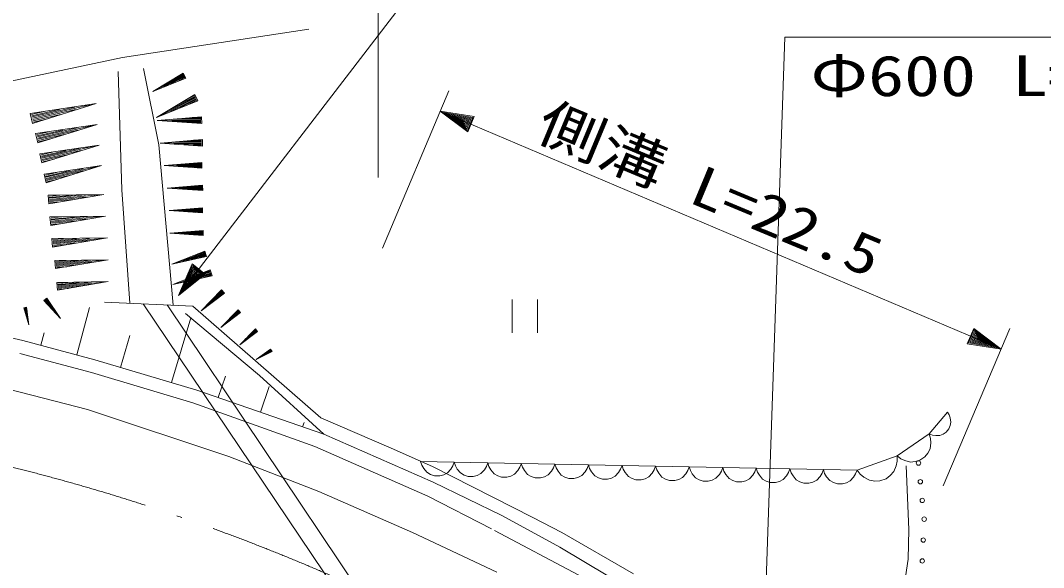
# Model space of a CAD drawing. Units: millimetres, scale not verified. Extents: x -2145 to 637855, y -94315 to 265685.
# Drawn here: x 236446 to 282555, y 197247 to 221881 of the extents above; entities that cross this region are included whole.
import ezdxf
from ezdxf.enums import TextEntityAlignment as Align

# ---------------------------------------------------------------- set-up
doc = ezdxf.new("R2010")
doc.units = ezdxf.units.MM
doc.header["$LTSCALE"] = 1000
doc.linetypes.add('LONG_DASHED_DOTTED', pattern=[15.25, 12, -1.5, 0.25, -1.5])
for name, color, linetype, lineweight in [('S-BGD', 7, 'Continuous', 13), ('S-BGD-HTXT', 6, 'Continuous', 13), ('S-BMK', 2, 'LONG_DASHED_DOTTED', 13)]:
    doc.layers.add(name, color=color, linetype=linetype, lineweight=lineweight)
doc.styles.add('ＭＳ ゴシック', font='')
doc.styles.get('ＭＳ ゴシック').set_extended_font_data('MS Gothic')

# ---------------------------------------------------------------- blocks, each defined once
blk = doc.blocks.new('BUHIN32')
at = {"color": 7, "linetype": 'Continuous', "lineweight": 13}
blk.add_lwpolyline([(-757, 15), (-703, -160), (-615, -309), (-471, -479), (-307, -573), (-130, -633), (104, -638), (283, -585), (452, -497), (603, -334), (693, -188), (757, -15)], dxfattribs=at)
blk = doc.blocks.new('BUHIN143')
at = {"color": 7, "linetype": 'Continuous', "lineweight": 13}
for p, q in [((-729, 77), (-1214, 33)), ((-1209, -23), (-157, 73)), ((431, 90), (-1206, -60)), ((-1201, -110), (1002, 92)), ((440, -10), (-1197, -160)), ((-1192, -210), (-140, -113)), ((-702, -215), (-1188, -260))]:
    blk.add_line(p, q, dxfattribs=at)
blk.add_lwpolyline([(-1227, -307), (1245, 114), (-1262, 79)], close=True, dxfattribs=at)
blk = doc.blocks.new('BUHIN154')
at = {"color": 7, "linetype": 'Continuous', "lineweight": 13}
for p, q in [((724, 5), (-604, -4)), ((-263, 28), (724, 35)), ((723, 65), (90, 61)), ((431, 93), (723, 95)), ((-262, -32), (724, -25)), ((724, -47), (90, -52)), ((432, -83), (724, -81))]:
    blk.add_line(p, q, dxfattribs=at)
blk.add_lwpolyline([(749, 122), (-750, -5), (751, -111)], close=True, dxfattribs=at)
blk = doc.blocks.new('BUHIN219')
at = {"color": 7, "linetype": 'Continuous', "lineweight": 13}
blk.add_circle((0, 0), 99.5, dxfattribs=at)
blk = doc.blocks.new('BUHIN220')
at = {"color": 7, "linetype": 'Continuous', "lineweight": 13}
blk.add_circle((0, 0), 99.5, dxfattribs=at)
blk = doc.blocks.new('BUHIN252')
at = {"color": 7, "linetype": 'Continuous', "lineweight": 13}
for p, q in [((-578, 750), (-578, -750)), ((574, -750), (574, 750))]:
    blk.add_line(p, q, dxfattribs=at)

msp = doc.modelspace()

# ---------------------------------------------------------------- linework, layer by layer
at = {"layer": 'S-BGD'}
for p, q in [((249439, 221486), (241048, 220220)), ((241048, 220220), (235421, 219022)), ((240852, 219584), (241019, 214252)), ((242685, 216279), (241991, 219723)), ((243813, 219388), (242547, 218755)), ((242858, 218947), (243799, 219417)), ((242887, 218889), (243828, 219360)), ((243785, 219446), (243180, 219143)), ((243838, 219338), (243234, 219036)), ((243491, 219335), (243770, 219474)), ((243575, 219167), (243855, 219306)), ((244337, 218390), (242753, 217598)), ((243143, 217837), (244319, 218426)), ((243178, 217766), (244354, 218354)), ((244301, 218461), (243545, 218083)), ((244368, 218327), (243612, 217949)), ((243934, 218323), (244283, 218497)), ((244039, 218112), (244388, 218287)), ((237519, 217783), (236949, 217652)), ((236964, 217586), (238199, 217870)), ((238897, 217984), (236974, 217542)), ((236988, 217484), (239575, 218078)), ((238924, 217867), (237001, 217425)), ((237015, 217367), (238250, 217650)), ((237598, 217439), (237028, 217308)), ((244577, 217390), (242807, 217377)), ((243262, 217420), (244577, 217430)), ((243262, 217340), (244577, 217350)), ((244576, 217470), (243731, 217464)), ((244578, 217320), (243733, 217314)), ((244186, 217507), (244576, 217510)), ((244188, 217272), (244578, 217275)), ((237720, 216866), (237188, 216744)), ((237202, 216682), (238355, 216947)), ((239006, 217054), (237211, 216641)), ((237224, 216587), (239639, 217142)), ((239031, 216944), (237236, 216532)), ((237249, 216478), (238402, 216743)), ((237794, 216545), (237261, 216423)), ((243325, 209058), (242685, 216279)), ((244611, 216375), (242929, 216362)), ((243361, 216404), (244611, 216413)), ((243362, 216328), (244611, 216337)), ((244610, 216451), (243808, 216445)), ((244611, 216308), (243809, 216302)), ((244240, 216486), (244610, 216489)), ((244241, 216263), (244612, 216265)), ((237891, 215948), (237378, 215830)), ((237392, 215771), (238504, 216027)), ((239131, 216129), (237401, 215732)), ((237413, 215679), (239742, 216214)), ((239155, 216024), (237425, 215626)), ((237437, 215574), (238549, 215829)), ((237962, 215639), (237449, 215521)), ((244596, 215359), (243092, 215348)), ((243478, 215385), (244596, 215393)), ((244596, 215427), (243878, 215422)), ((244264, 215458), (244596, 215461)), ((238063, 215031), (237569, 214917)), ((237582, 214860), (238652, 215106)), ((239257, 215205), (237590, 214822)), ((237602, 214771), (239845, 215287)), ((239280, 215104), (237614, 214721)), ((237625, 214670), (238696, 214916)), ((243479, 215317), (244597, 215325)), ((244597, 215299), (243879, 215294)), ((244266, 215259), (244597, 215261)), ((238131, 214733), (237637, 214619)), ((244318, 214437), (244630, 214439)), ((241019, 214252), (241377, 209147)), ((244630, 214343), (243214, 214333)), ((243578, 214368), (244630, 214375)), ((243579, 214304), (244631, 214311)), ((244630, 214407), (243954, 214403)), ((244631, 214287), (243955, 214283)), ((244319, 214249), (244631, 214251)), ((244765, 211370), (243411, 210953)), ((243750, 211091), (244755, 211400)), ((243769, 211030), (244774, 211339)), ((244746, 211431), (244100, 211232)), ((244781, 211316), (244135, 211117)), ((244438, 211370), (244737, 211462)), ((244494, 211190), (244792, 211282)), ((238508, 211074), (238042, 211031)), ((238046, 210977), (239056, 211070)), ((239621, 211086), (238050, 210941)), ((238054, 210894), (240169, 211088)), ((239630, 210990), (238059, 210846)), ((238063, 210798), (239073, 210891)), ((238533, 210793), (238067, 210750)), ((245010, 210509), (243487, 210041)), ((243868, 210196), (244999, 210544)), ((243889, 210127), (245020, 210475)), ((244988, 210578), (244262, 210355)), ((245028, 210449), (244301, 210225)), ((244642, 210509), (244978, 210613)), ((244705, 210307), (245040, 210410)), ((238577, 210088), (238130, 210047)), ((238135, 209995), (239103, 210084)), ((239644, 210099), (238138, 209961)), ((238142, 209915), (240169, 210101)), ((239652, 210007), (238146, 209869)), ((238151, 209823), (239118, 209912)), ((238601, 209818), (238155, 209777)), ((237766, 209178), (237632, 209345)), ((245554, 209656), (244691, 208895)), ((244895, 209110), (245537, 209675)), ((244930, 209071), (245571, 209636)), ((245519, 209695), (245107, 209331)), ((245584, 209621), (245172, 209258)), ((245312, 209547), (245502, 209714)), ((245413, 209432), (245603, 209600)), ((236651, 208779), (236620, 208932)), ((236636, 208935), (236702, 208604)), ((236754, 208423), (236651, 208939)), ((236667, 208942), (236806, 208248)), ((236786, 208429), (236683, 208945)), ((236694, 208947), (236761, 208616)), ((236743, 208798), (236712, 208951)), ((237665, 209097), (237531, 209265)), ((237548, 209278), (237839, 208915)), ((238017, 208727), (237566, 209292)), ((237583, 209306), (238191, 208546)), ((238052, 208755), (237600, 209320)), ((237613, 209330), (237903, 208967)), ((238992, 206822), (239564, 208956)), ((240241, 209199), (244222, 209017)), ((241981, 209119), (259562, 183007)), ((260342, 183359), (243061, 209070)), ((244222, 209017), (249983, 203989)), ((243250, 205575), (244119, 208484)), ((243889, 208684), (247219, 205887)), ((246294, 208776), (245564, 208132)), ((245737, 208314), (246279, 208793)), ((245766, 208281), (246309, 208760)), ((246265, 208809), (245916, 208502)), ((246319, 208747), (245971, 208440)), ((246089, 208684), (246250, 208826)), ((246175, 208587), (246336, 208729)), ((234102, 208013), (236554, 207476)), ((247044, 207959), (246727, 207679)), ((246884, 207845), (247031, 207974)), ((237366, 207258), (237514, 207808)), ((240953, 206261), (241382, 207694)), ((247070, 207929), (246406, 207343)), ((246564, 207509), (247057, 207944)), ((246590, 207479), (247084, 207914)), ((247094, 207902), (246777, 207623)), ((246962, 207757), (247108, 207885)), ((236554, 207476), (239805, 206604)), ((247280, 206769), (247733, 207036)), ((247725, 207050), (247434, 206878)), ((247582, 206984), (247717, 207064)), ((239641, 206027), (236412, 206892)), ((239805, 206604), (244399, 205232)), ((247741, 207022), (247131, 206662)), ((247296, 206741), (247749, 207009)), ((247755, 206998), (247464, 206826)), ((247630, 206903), (247764, 206983)), ((244212, 204661), (239641, 206027)), ((245352, 204903), (245685, 205866)), ((247219, 205887), (250116, 203257)), ((234770, 205575), (239463, 204363)), ((244399, 205232), (250116, 203257)), ((247257, 204244), (247657, 205400)), ((239463, 204363), (245840, 202254)), ((249706, 202697), (244212, 204661)), ((249983, 203989), (253146, 202624)), ((277408, 203261), (278222, 204250)), ((249163, 203586), (249230, 203778)), ((250116, 203257), (255044, 201092)), ((275953, 202272), (277408, 203261)), ((254811, 200460), (249706, 202697)), ((253146, 202624), (255011, 201791)), ((245840, 202254), (249900, 200672)), ((254480, 202028), (274150, 201632)), ((274150, 201632), (275953, 202272)), ((255011, 201791), (259539, 199494)), ((276362, 201824), (276491, 198956)), ((255044, 201092), (258141, 199594)), ((249900, 200672), (254118, 198827)), ((257675, 198994), (254811, 200460)), ((258141, 199594), (260749, 198158)), ((259539, 199494), (260849, 198824)), ((254118, 198827), (257914, 197034)), ((257810, 198918), (261614, 196910)), ((260849, 198824), (264079, 196959)), ((276491, 198956), (276448, 197628)), ((260749, 198158), (265710, 195228)), ((276448, 197628), (276105, 195231))]:
    msp.add_line(p, q, dxfattribs=at)
for points in [[(243783, 219512), (242407, 218685), (243894, 219290)], [(236989, 217245), (239860, 218144), (236884, 217698)], [(244299, 218544), (242579, 217511), (244437, 218267)], [(237225, 216364), (239905, 217203), (237127, 216787)], [(244611, 217545), (242612, 217376), (244613, 217235)], [(237414, 215465), (239998, 216273), (237320, 215872)], [(244643, 216522), (242744, 216361), (244645, 216228)], [(237603, 214565), (240092, 215344), (237513, 214958)], [(244625, 215491), (242926, 215347), (244627, 215227)], [(244657, 214468), (243058, 214332), (244659, 214220)], [(244755, 211497), (243262, 210908), (244828, 211260)], [(238029, 210705), (240402, 211109), (237995, 211075)], [(243567, 209499), (244778, 210460), (244184, 210917)], [(243754, 209743), (244216, 210774), (244632, 210454)], [(244999, 210652), (243319, 209989), (245081, 210385)], [(243846, 209862), (244226, 210695), (244553, 210444)], [(243939, 209984), (244236, 210616), (244474, 210433)], [(244031, 210102), (244247, 210537), (244395, 210423)], [(238118, 209734), (240393, 210121), (238086, 210089)], [(237504, 209268), (238258, 208462), (237637, 209374)], [(245504, 209746), (244596, 208811), (245638, 209595)], [(236603, 208943), (236821, 208171), (236725, 208968)], [(246252, 208853), (245483, 208062), (246365, 208725)], [(247032, 207998), (246333, 207279), (247135, 207882)], [(247722, 207083), (247064, 206622), (247785, 206976)]]:
    msp.add_lwpolyline(points, close=True, dxfattribs=at)
for points in [[(243661, 209621), (244205, 210853), (244711, 210464), (243663, 209624)], [(244287, 210436), (244125, 210224), (244257, 210458), (244316, 210413), (244125, 210224)], [(277408, 203261), (277552, 203205), (277697, 203185), (277886, 203191), (278035, 203251), (278167, 203337), (278294, 203490), (278352, 203637), (278383, 203795), (278353, 203981), (278304, 204117), (278222, 204250)], [(275953, 202272), (276122, 202142), (276305, 202060), (276556, 201996), (276775, 202018), (276983, 202079), (277209, 202232), (277343, 202403), (277443, 202599), (277476, 202856), (277463, 203054), (277408, 203261)], [(274150, 201632), (274291, 201449), (274462, 201311), (274708, 201175), (274945, 201138), (275181, 201145), (275460, 201244), (275648, 201387), (275808, 201566), (275914, 201827), (275955, 202039), (275953, 202272)]]:
    msp.add_lwpolyline(points, dxfattribs=at)
at = {"layer": 'S-BGD-HTXT'}
for p, q in [((243567, 209499), (257978, 228256)), ((252564, 228700), (252564, 214815)), ((269872, 191162), (270902, 221127)), ((270902, 221127), (290923, 221127)), ((252758, 211629), (255758, 218711)), ((255368, 217790), (280642, 207086)), ((281032, 208007), (278032, 200925))]:
    msp.add_line(p, q, dxfattribs=at)
for points in [[(255368, 217790), (256603, 216860), (256895, 217551)], [(255651, 217671), (256765, 217484), (256560, 217000)], [(255789, 217612), (256691, 217454), (256531, 217074)], [(255931, 217552), (256618, 217424), (256501, 217148)], [(256069, 217494), (256544, 217394), (256471, 217221)], [(280642, 207086), (279407, 208016), (279115, 207326)], [(280359, 207206), (279245, 207393), (279450, 207876)], [(280221, 207265), (279318, 207423), (279479, 207803)], [(280079, 207324), (279392, 207453), (279509, 207729)], [(279941, 207383), (279466, 207482), (279539, 207655)]]:
    msp.add_lwpolyline(points, close=True, dxfattribs=at)
for points in [[(255509, 217730), (256839, 217514), (256590, 216927), (255513, 217729)], [(256456, 217330), (256210, 217434), (256470, 217364), (256441, 217295), (256210, 217434)], [(280500, 207146), (279171, 207363), (279420, 207950), (280497, 207148)], [(279554, 207547), (279799, 207443), (279540, 207512), (279569, 207581), (279799, 207443)]]:
    msp.add_lwpolyline(points, dxfattribs=at)
at = {"layer": 'S-BMK'}
msp.add_arc((214063, 113452), 91017, 62.4831, 82.92786, dxfattribs=at)

# ---------------------------------------------------------------- block references
at = {"layer": 'S-BGD'}
for name, p in [('BUHIN143', (238952, 213936)), ('BUHIN143', (239037, 212957)), ('BUHIN154', (243901, 213323)), ('BUHIN154', (243928, 212307)), ('BUHIN143', (239122, 211978)), ('BUHIN252', (259179, 208571)), ('BUHIN32', (255237, 202013)), ('BUHIN32', (256750, 201983)), ('BUHIN32', (258263, 201952)), ('BUHIN219', (276919, 201952)), ('BUHIN32', (259776, 201922)), ('BUHIN32', (261289, 201891)), ('BUHIN32', (262802, 201861)), ('BUHIN32', (264315, 201830)), ('BUHIN32', (265828, 201800)), ('BUHIN32', (267341, 201769)), ('BUHIN32', (268854, 201739)), ('BUHIN32', (270367, 201708)), ('BUHIN32', (271880, 201678)), ('BUHIN32', (273393, 201647)), ('BUHIN219', (277004, 201110)), ('BUHIN219', (277090, 200268)), ('BUHIN219', (277176, 199426)), ('BUHIN220', (277133, 198485)), ('BUHIN220', (277090, 197543))]:
    msp.add_blockref(name, p, dxfattribs=at)

# ---------------------------------------------------------------- texts
at = {"layer": 'S-BGD-HTXT', "style": 'ＭＳ ゴシック', "width": 1.3}
msp.add_text('Φ600 L=15.8', height=1833, dxfattribs=at).set_placement((272046, 217925), align=Align.BOTTOM_LEFT)
at = {"layer": 'S-BGD-HTXT', "style": 'ＭＳ ゴシック', "width": 1.2}
msp.add_text('側溝 L=22.5', height=1833, rotation=337.4, dxfattribs=at).set_placement((259350, 216095), align=Align.BOTTOM_LEFT)

doc.saveas('drawing.dxf')
